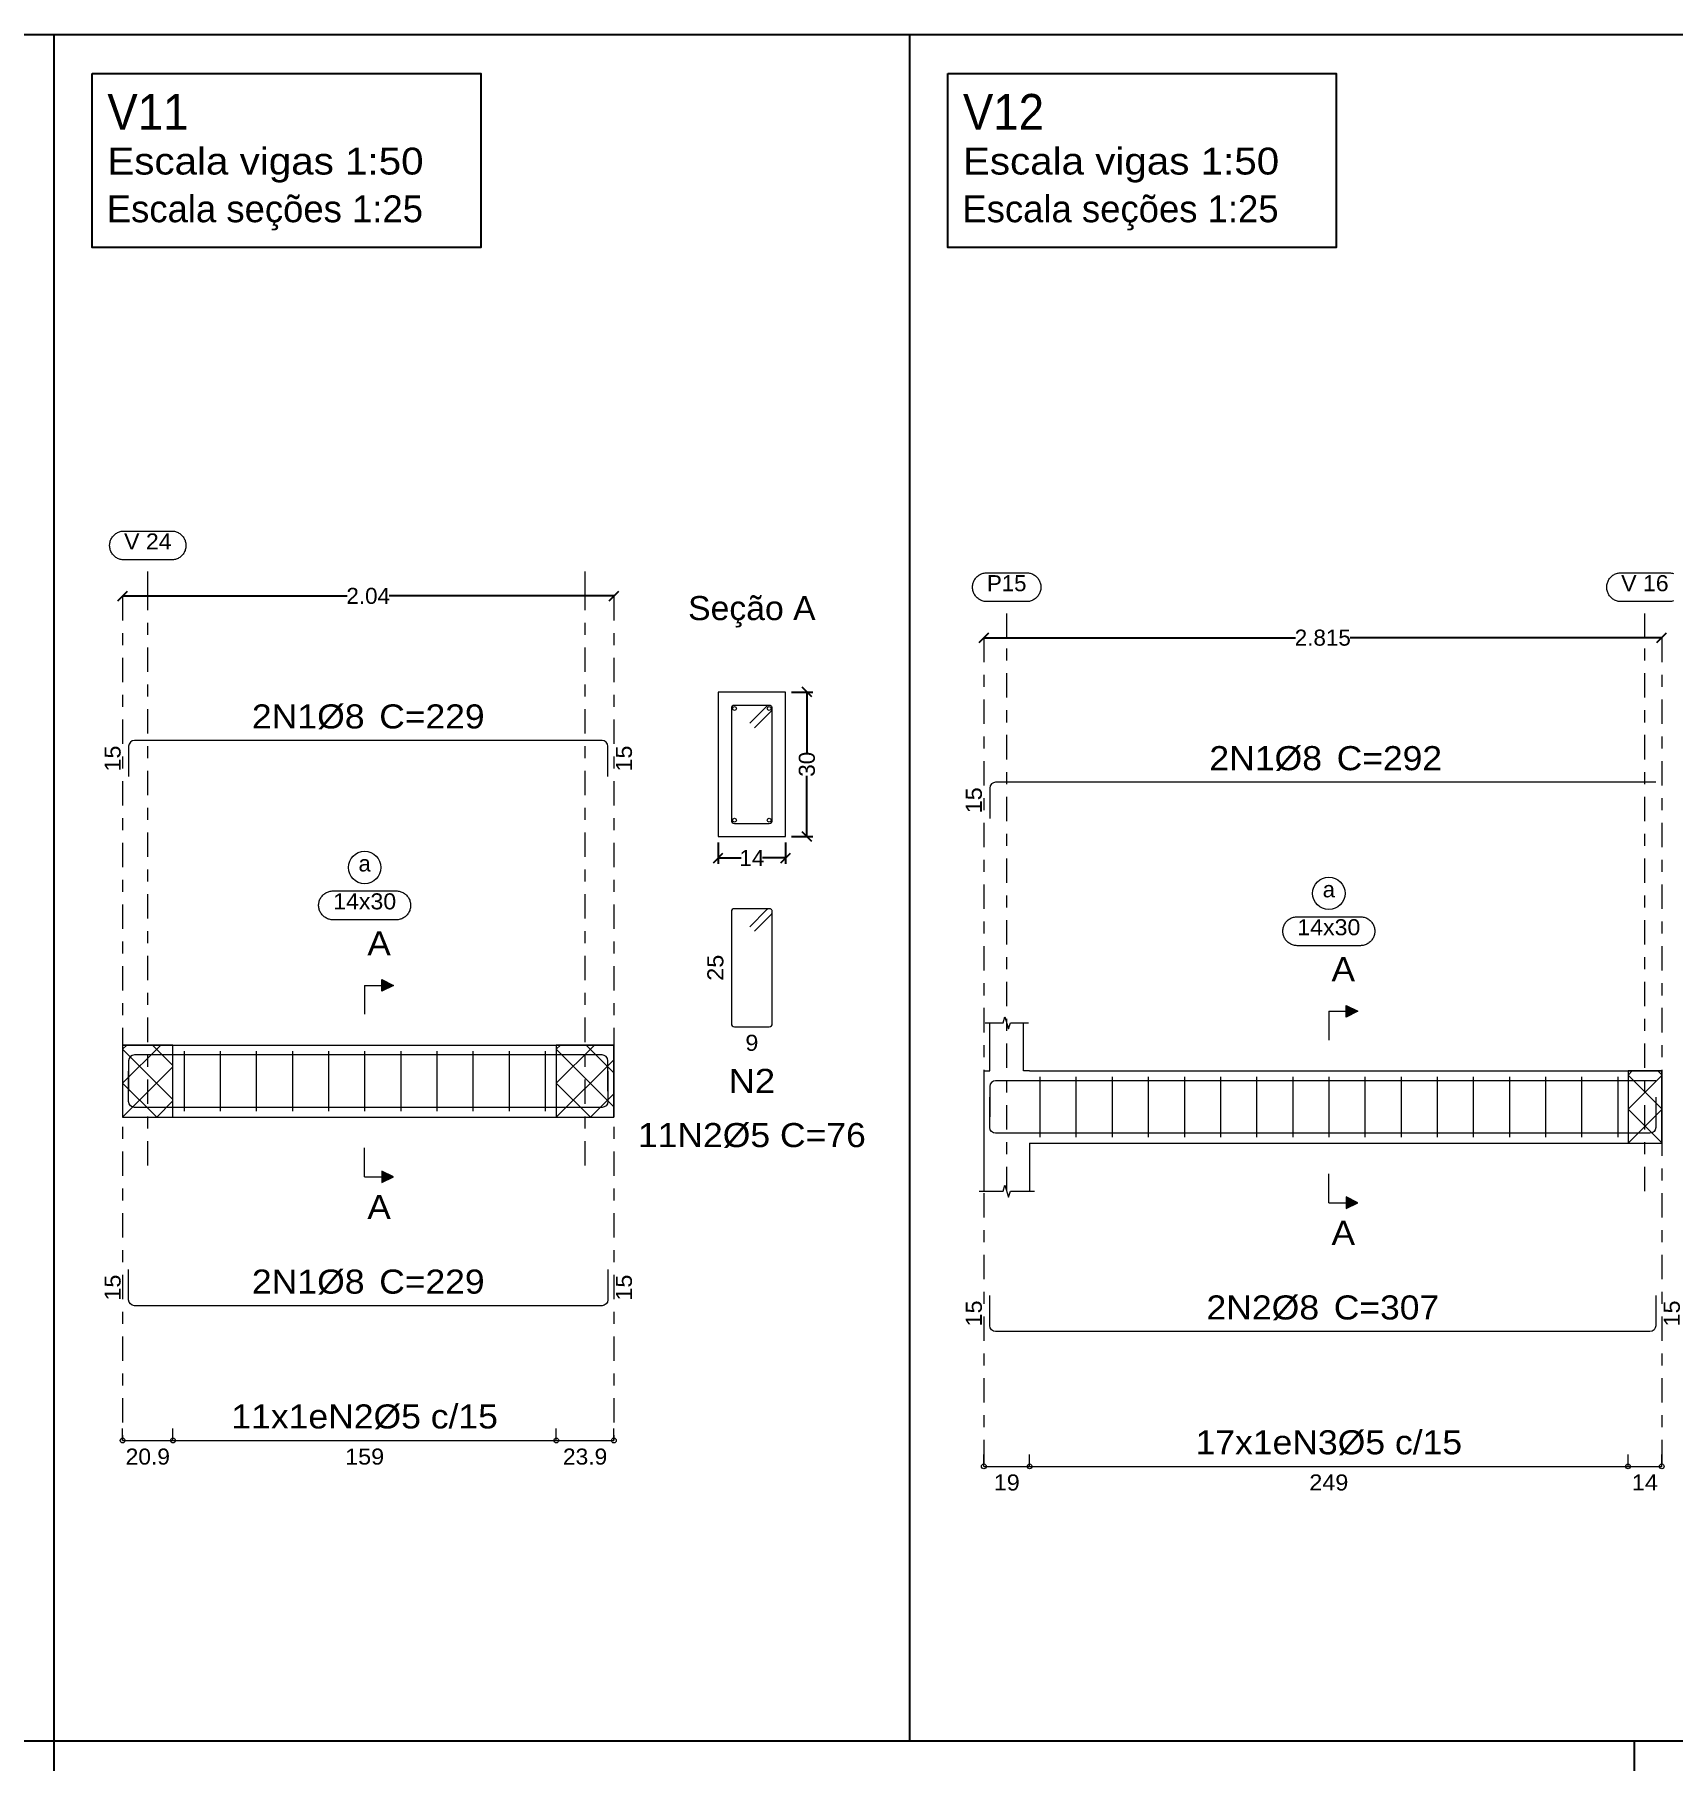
# Model space of a CAD drawing. Header units: centimetres. Extents: x 3194 to 3278, y -951 to -517.
# Drawn here: x 3212.79 to 3226.4, y -561.66 to -547.33 of the extents above; entities that cross this region are included whole.
import ezdxf
from ezdxf.enums import TextEntityAlignment as Align

# ---------------------------------------------------------------- set-up
doc = ezdxf.new("R2010")
doc.units = ezdxf.units.CM
doc.linetypes.add('CYPE_RAYAPUNTO', pattern=[0.4125, 0.2025, -0.105, 0, -0.105])
for name, color, linetype, lineweight in [('ARM_LONGITUDINAL_Ø8', 32, 'Continuous', 9), ('ARM_TRANSVERSAL_Ø5', 120, 'Continuous', 9), ('ELE_ARM_TRANS_TXT_EST', 7, 'Continuous', 9), ('ELE_CONT_NOS', 7, 'Continuous', 9), ('ELE_CONT_VIG_CONCRETO', 7, 'Continuous', 9), ('ELE_COT_COMPRIMENTO_PROJETADO', 8, 'Continuous', 0), ('ELE_COT_COT_ANCORAGENS', 8, 'Continuous', 0), ('ELE_COT_COT_EST', 8, 'Continuous', 0), ('ELE_COT_COT_LIN_APOIOS', 8, 'CYPE_RAYAPUNTO', 0), ('ELE_COT_TEXTOS_ESTRIBOS', 8, 'Continuous', 0), ('ELE_REF_COT_LIN_AUX_COTA', 8, 'CYPE_RAYAPUNTO', 9), ('ELE_REF_LINHAS_MARCAS_PLANTA', 8, 'Continuous', 9), ('ELE_REF_MARCAS_PLANTA', 8, 'Continuous', 9), ('ELE_REF_REF_ESCALA', 3, 'Continuous', 9), ('ELE_REF_REF_NOME', 8, 'Continuous', 9), ('ELE_REF_REF_REFERENCIA', 8, 'Continuous', 9), ('ELE_REF_TEXTO_REF_NOME', 8, 'Continuous', 9), ('ELE_REF_TEXTO_REF_REFERENCIA', 8, 'Continuous', 9), ('POR_ARM_LONG_ARM_TEXTOS', 7, 'Continuous', 9), ('POR_ARM_LONG_TXT_COMP', 7, 'Continuous', 9), ('SEC_CONT_VIG_CONCRETO_CORTE', 7, 'Continuous', 9), ('SEC_COTAS_SEC_DIM_VIGA', 8, 'Continuous', 0), ('SEC_COTAS_TEXTOS_DETALHE_ESTRIBOS', 8, 'Continuous', 0), ('SEC_REF_TXT_NOMES', 2, 'Continuous', 9), ('SEC_REF_TXT_POSICOES_ARM_ESTRIBOS', 7, 'Continuous', 9)]:
    doc.layers.add(name, color=color, linetype=linetype, lineweight=lineweight)
doc.layers.add('COTA CYPE', color=31, linetype='Continuous')
doc.styles.add('CYPETXT', font='arial.ttf', dxfattribs={"height": 0.2})
doc.styles.add('CYPETXT_0.2', font='arial.ttf', dxfattribs={"height": 0.133333})
doc.dimstyles.new('cype_oblique', dxfattribs={"dimtxt": 0.18, "dimasz": 0.18, "dimexe": 0.05, "dimexo": 0.05, "dimgap": 0, "dimtad": 0, "dimdec": 4, "dimzin": 0, "dimdsep": 46, "dimtxsty": 'CYPETXT_0.2', "dimblk": 'OBLIQUE', "dimtsz": 0.04, "dimcen": 0.09, "dimadec": 0, "dimazin": 0, "dimtfac": 1, "dimtdec": 4, "dimtofl": 0, "dimtmove": 2, "dimatfit": 3, "dimfxl": 1, "dimtolj": 1, "dimtzin": 0, "dimarcsym": 0})

# ---------------------------------------------------------------- blocks, each defined once
blk = doc.blocks.new('*D1163')
at = {"layer": 'Defpoints', "color": 0, "transparency": 16777216}
for p in [(3218.473, -553.987), (3219.033, -553.987), (3219.033, -554.165)]:
    blk.add_point(p, dxfattribs=at)
at = {"layer": 'SEC_COTAS_SEC_DIM_VIGA', "color": 0, "lineweight": -2, "transparency": 16777216}
for p, q in [((3218.473, -554.037), (3218.473, -554.215)), ((3219.033, -554.037), (3219.033, -554.215)), ((3218.433, -554.205), (3218.513, -554.125)), ((3218.473, -554.165), (3218.664, -554.165)), ((3219.033, -554.165), (3218.842, -554.165)), ((3218.993, -554.205), (3219.073, -554.125))]:
    blk.add_line(p, q, dxfattribs=at)
at = {"layer": 'SEC_COTAS_SEC_DIM_VIGA', "color": 0, "transparency": 16777216, "insert": (3218.753, -554.165), "char_height": 0.1333, "attachment_point": 5, "style": 'CYPETXT_0.2'}
blk.add_mtext('\\A1;14', dxfattribs=at)
blk = doc.blocks.new('_OBLIQUE')
at = {"color": 0, "linetype": 'ByBlock'}
blk.add_line((-0.5, -0.5), (0.5, 0.5), dxfattribs=at)
blk = doc.blocks.new('*D1164')
at = {"layer": 'Defpoints', "color": 0, "transparency": 16777216}
for p in [(3219.033, -552.787), (3219.21, -552.787), (3219.033, -553.987)]:
    blk.add_point(p, dxfattribs=at)
at = {"layer": 'SEC_COTAS_SEC_DIM_VIGA', "color": 0, "lineweight": -2, "transparency": 16777216}
for p, q in [((3219.083, -552.787), (3219.26, -552.787)), ((3219.25, -552.827), (3219.17, -552.747)), ((3219.21, -552.787), (3219.21, -553.292)), ((3219.21, -553.987), (3219.21, -553.483)), ((3219.083, -553.987), (3219.26, -553.987)), ((3219.25, -554.027), (3219.17, -553.947))]:
    blk.add_line(p, q, dxfattribs=at)
at = {"layer": 'SEC_COTAS_SEC_DIM_VIGA', "color": 0, "transparency": 16777216, "insert": (3219.21, -553.387), "char_height": 0.1333, "attachment_point": 5, "rotation": 90, "style": 'CYPETXT_0.2'}
blk.add_mtext('\\A1;30', dxfattribs=at)
blk = doc.blocks.new('*D1162')
at = {"layer": 'Defpoints', "color": 0, "transparency": 16777216}
for p in [(3213.526, -551.989), (3213.526, -551.989), (3217.607, -551.989)]:
    blk.add_point(p, dxfattribs=at)
at = {"layer": 'ELE_COT_COMPRIMENTO_PROJETADO', "color": 0, "lineweight": -2, "transparency": 16777216}
for p, q in [((3213.486, -552.029), (3213.566, -551.949)), ((3213.526, -551.989), (3215.392, -551.989)), ((3217.607, -551.989), (3215.741, -551.989)), ((3217.567, -552.029), (3217.647, -551.949))]:
    blk.add_line(p, q, dxfattribs=at)
at = {"layer": 'ELE_COT_COMPRIMENTO_PROJETADO', "color": 0, "transparency": 16777216, "insert": (3215.566, -551.989), "char_height": 0.1333, "attachment_point": 5, "style": 'CYPETXT_0.2'}
blk.add_mtext('\\A1;2.04', dxfattribs=at)
blk = doc.blocks.new('*D1167')
at = {"layer": 'Defpoints', "color": 0, "transparency": 16777216}
for p in [(3220.68, -552.336), (3220.68, -552.336), (3226.31, -552.336)]:
    blk.add_point(p, dxfattribs=at)
at = {"layer": 'ELE_COT_COMPRIMENTO_PROJETADO', "color": 0, "lineweight": -2, "transparency": 16777216}
for p, q in [((3220.64, -552.376), (3220.72, -552.296)), ((3220.68, -552.336), (3223.268, -552.336)), ((3226.31, -552.336), (3223.722, -552.336)), ((3226.27, -552.376), (3226.35, -552.296))]:
    blk.add_line(p, q, dxfattribs=at)
at = {"layer": 'ELE_COT_COMPRIMENTO_PROJETADO', "color": 0, "transparency": 16777216, "insert": (3223.495, -552.336), "char_height": 0.1333, "attachment_point": 5, "style": 'CYPETXT_0.2'}
blk.add_mtext('\\A1;2.815', dxfattribs=at)

msp = doc.modelspace()

# ---------------------------------------------------------------- hatches: boundary and pattern name
at = {"layer": 'ELE_REF_LINHAS_MARCAS_PLANTA'}
for points in [[(3215.68047, -555.27186), (3215.68047, -555.17586), (3215.77647, -555.22386)], [(3223.68906, -555.48659), (3223.68906, -555.39059), (3223.78506, -555.43859)], [(3215.68047, -556.76586), (3215.68047, -556.86186), (3215.77647, -556.81386)], [(3223.68906, -556.98059), (3223.68906, -557.07659), (3223.78506, -557.02859)]]:
    msp.add_hatch(color=256, dxfattribs=at).paths.add_polyline_path(points)

# ---------------------------------------------------------------- linework, layer by layer
for p, q in [((3196.8194, -547.32557), (3259.9194, -547.32557)), ((3212.95562, -547.32557), (3212.95562, -561.49914)), ((3220.06234, -547.32557), (3220.06234, -561.49914)), ((3196.8194, -561.49914), (3259.9194, -561.49914)), ((3212.95562, -561.49914), (3212.95562, -575.213)), ((3226.08248, -561.49914), (3226.08248, -575.213))]:
    msp.add_line(p, q)
at = {"layer": 'ARM_LONGITUDINAL_Ø8'}
for points in [[(3217.55674, -553.48945), (3217.55674, -553.23745), (3217.55308, -553.21908), (3217.54268, -553.2035), (3217.52711, -553.1931), (3217.50874, -553.18945), (3213.62425, -553.18945), (3213.60588, -553.1931), (3213.59031, -553.2035), (3213.57991, -553.21908), (3213.57625, -553.23745), (3213.57625, -553.48945)], [(3226.26037, -553.53617), (3220.77774, -553.53617), (3220.75937, -553.53983), (3220.7438, -553.55023), (3220.7334, -553.56581), (3220.72974, -553.58417), (3220.72974, -553.83617)], [(3217.55674, -556.10086), (3217.55674, -555.84886), (3217.55308, -555.83049), (3217.54268, -555.81491), (3217.52711, -555.80451), (3217.50874, -555.80086), (3213.62425, -555.80086), (3213.60588, -555.80451), (3213.59031, -555.81491), (3213.57991, -555.83049), (3213.57625, -555.84886), (3213.57625, -556.10086)], [(3217.55674, -555.93686), (3217.55674, -556.18886), (3217.55308, -556.20722), (3217.54268, -556.2228), (3217.52711, -556.2332), (3217.50874, -556.23686), (3213.62425, -556.23686), (3213.60588, -556.2332), (3213.59031, -556.2228), (3213.57991, -556.20722), (3213.57625, -556.18886), (3213.57625, -555.93686)], [(3226.26037, -556.01559), (3220.77774, -556.01559), (3220.75937, -556.01925), (3220.7438, -556.02965), (3220.7334, -556.04522), (3220.72974, -556.06359), (3220.72974, -556.31559)], [(3226.26037, -556.15159), (3226.26037, -556.40359), (3226.25672, -556.42196), (3226.24632, -556.43753), (3226.23074, -556.44794), (3226.21237, -556.45159), (3220.77774, -556.45159), (3220.75937, -556.44794), (3220.7438, -556.43753), (3220.7334, -556.42196), (3220.72974, -556.40359), (3220.72974, -556.15159)], [(3217.55674, -557.58386), (3217.55674, -557.83586), (3217.55308, -557.85422), (3217.54268, -557.8698), (3217.52711, -557.8802), (3217.50874, -557.88386), (3213.62425, -557.88386), (3213.60588, -557.8802), (3213.59031, -557.8698), (3213.57991, -557.85422), (3213.57625, -557.83586), (3213.57625, -557.58386)], [(3226.26037, -557.79859), (3226.26037, -558.05059), (3226.25672, -558.06896), (3226.24632, -558.08453), (3226.23074, -558.09494), (3226.21237, -558.09859), (3220.77774, -558.09859), (3220.75937, -558.09494), (3220.7438, -558.08453), (3220.7334, -558.06896), (3220.72974, -558.05059), (3220.72974, -557.79859)]]:
    msp.add_lwpolyline(points, dxfattribs=at)
for centre in [(3218.6087, -552.92345), (3218.8967, -552.92345), (3218.6087, -553.85145), (3218.8967, -553.85145)]:
    msp.add_circle(centre, 0.016, dxfattribs=at)
at = {"layer": 'ARM_TRANSVERSAL_Ø5'}
for p, q in [((3214.03647, -555.76886), (3214.03647, -556.26886)), ((3214.33647, -555.76886), (3214.33647, -556.26886)), ((3214.63647, -555.76886), (3214.63647, -556.26886)), ((3214.93647, -555.76886), (3214.93647, -556.26886)), ((3215.23647, -555.76886), (3215.23647, -556.26886)), ((3215.53647, -555.76886), (3215.53647, -556.26886)), ((3215.83647, -555.76886), (3215.83647, -556.26886)), ((3216.13647, -555.76886), (3216.13647, -556.26886)), ((3216.43647, -555.76886), (3216.43647, -556.26886)), ((3216.73647, -555.76886), (3216.73647, -556.26886)), ((3217.03647, -555.76886), (3217.03647, -556.26886)), ((3221.14506, -555.98359), (3221.14506, -556.48359)), ((3221.44506, -555.98359), (3221.44506, -556.48359)), ((3221.74506, -555.98359), (3221.74506, -556.48359)), ((3222.04506, -555.98359), (3222.04506, -556.48359)), ((3222.34506, -555.98359), (3222.34506, -556.48359)), ((3222.64506, -555.98359), (3222.64506, -556.48359)), ((3222.94506, -555.98359), (3222.94506, -556.48359)), ((3223.24506, -555.98359), (3223.24506, -556.48359)), ((3223.54506, -555.98359), (3223.54506, -556.48359)), ((3223.84506, -555.98359), (3223.84506, -556.48359)), ((3224.14506, -555.98359), (3224.14506, -556.48359)), ((3224.44506, -555.98359), (3224.44506, -556.48359)), ((3224.74506, -555.98359), (3224.74506, -556.48359)), ((3225.04506, -555.98359), (3225.04506, -556.48359)), ((3225.34506, -555.98359), (3225.34506, -556.48359)), ((3225.64506, -555.98359), (3225.64506, -556.48359)), ((3225.94506, -555.98359), (3225.94506, -556.48359))]:
    msp.add_line(p, q, dxfattribs=at)
for points in [[(3218.77367, -553.08325), (3218.91509, -552.94183), (3218.91832, -552.93789), (3218.92072, -552.9334), (3218.9222, -552.92852), (3218.9227, -552.92345), (3218.9222, -552.91837), (3218.92072, -552.9135), (3218.91832, -552.909), (3218.91509, -552.90506), (3218.91115, -552.90183), (3218.90665, -552.89942), (3218.90178, -552.89794), (3218.8967, -552.89745), (3218.6087, -552.89745), (3218.59875, -552.89942), (3218.59032, -552.90506), (3218.58468, -552.9135), (3218.5827, -552.92345), (3218.5827, -553.85145), (3218.58468, -553.8614), (3218.59032, -553.86983), (3218.59875, -553.87547), (3218.6087, -553.87745), (3218.8967, -553.87745), (3218.90665, -553.87547), (3218.91509, -553.86983), (3218.92072, -553.8614), (3218.9227, -553.85145), (3218.9227, -552.92345), (3218.9222, -552.91837), (3218.92072, -552.9135), (3218.91832, -552.909), (3218.91509, -552.90506), (3218.91115, -552.90183), (3218.90665, -552.89942), (3218.90178, -552.89794), (3218.8967, -552.89745), (3218.89163, -552.89794), (3218.88675, -552.89942), (3218.88226, -552.90183), (3218.87832, -552.90506), (3218.7369, -553.04648)], [(3218.77367, -554.77258), (3218.91509, -554.63116), (3218.91832, -554.62722), (3218.92072, -554.62273), (3218.9222, -554.61785), (3218.9227, -554.61278), (3218.9222, -554.60771), (3218.92072, -554.60283), (3218.91832, -554.59833), (3218.91509, -554.59439), (3218.91115, -554.59116), (3218.90665, -554.58876), (3218.90178, -554.58728), (3218.8967, -554.58678), (3218.6087, -554.58678), (3218.59875, -554.58876), (3218.59032, -554.59439), (3218.58468, -554.60283), (3218.5827, -554.61278), (3218.5827, -555.54078), (3218.58468, -555.55073), (3218.59032, -555.55916), (3218.59875, -555.5648), (3218.6087, -555.56678), (3218.8967, -555.56678), (3218.90665, -555.5648), (3218.91509, -555.55916), (3218.92072, -555.55073), (3218.9227, -555.54078), (3218.9227, -554.61278), (3218.9222, -554.60771), (3218.92072, -554.60283), (3218.91832, -554.59833), (3218.91509, -554.59439), (3218.91115, -554.59116), (3218.90665, -554.58876), (3218.90178, -554.58728), (3218.8967, -554.58678), (3218.89163, -554.58728), (3218.88675, -554.58876), (3218.88226, -554.59116), (3218.87832, -554.59439), (3218.7369, -554.73582)]]:
    msp.add_lwpolyline(points, dxfattribs=at)
at = {"layer": 'COTA CYPE'}
for points in [[(3213.27405, -547.65002), (3216.50045, -547.65002), (3216.50045, -549.0935), (3213.27405, -549.0935)], [(3220.38077, -547.65002), (3223.60717, -547.65002), (3223.60717, -549.0935), (3220.38077, -549.0935)]]:
    msp.add_lwpolyline(points, close=True, dxfattribs=at)
at = {"layer": 'ELE_CONT_NOS'}
for p, q in [((3220.72974, -555.93359), (3220.72974, -555.53359)), ((3221.00974, -555.93359), (3221.00974, -555.53359)), ((3213.52625, -555.71886), (3213.52625, -556.31886)), ((3217.60674, -555.71886), (3217.60674, -556.31886)), ((3220.67974, -555.93359), (3220.72974, -555.93359)), ((3221.05974, -555.93359), (3221.00974, -555.93359)), ((3226.31037, -555.93359), (3226.31037, -556.53359)), ((3220.67974, -556.53359), (3220.67974, -556.93359)), ((3221.05974, -556.53359), (3221.05974, -556.93359))]:
    msp.add_line(p, q, dxfattribs=at)
at = {"layer": 'ELE_CONT_NOS', "lineweight": 0}
for p, q in [((3213.52625, -556.03601), (3213.84341, -555.71886)), ((3213.52625, -555.75317), (3213.56057, -555.71886)), ((3213.94457, -556.17149), (3213.52625, -555.75317)), ((3213.94457, -555.88864), (3213.77478, -555.71886)), ((3217.12837, -556.03601), (3217.44552, -555.71886)), ((3217.12837, -555.75317), (3217.16268, -555.71886)), ((3217.60674, -556.23154), (3217.12837, -555.75317)), ((3217.60674, -555.9487), (3217.37689, -555.71886)), ((3213.52625, -556.31886), (3213.94457, -555.90054)), ((3217.12837, -556.31886), (3217.60674, -555.84049)), ((3226.03037, -555.96791), (3226.06469, -555.93359)), ((3226.31037, -555.96507), (3226.2789, -555.93359)), ((3213.80909, -556.31886), (3213.52625, -556.03601)), ((3217.41121, -556.31886), (3217.12837, -556.03601)), ((3226.31037, -556.24791), (3226.03037, -555.96791)), ((3226.03037, -556.25075), (3226.31037, -555.97075)), ((3213.80909, -556.31886), (3213.94457, -556.18338)), ((3217.41121, -556.31886), (3217.60674, -556.12333)), ((3226.31037, -556.53075), (3226.03037, -556.25075)), ((3226.03037, -556.53359), (3226.31037, -556.25359))]:
    msp.add_line(p, q, dxfattribs=at)
at = {"layer": 'ELE_CONT_NOS'}
for points in [[(3220.68974, -555.53359), (3220.83974, -555.53359), (3220.85474, -555.48359), (3220.88474, -555.58359), (3220.89974, -555.53359), (3221.04974, -555.53359)], [(3213.52625, -555.71886), (3213.94457, -555.71886)], [(3217.12837, -555.71886), (3217.60674, -555.71886)], [(3220.67974, -555.93359), (3220.67974, -556.53359)], [(3226.03037, -555.93359), (3226.31037, -555.93359)], [(3213.52625, -556.31886), (3213.94457, -556.31886)], [(3217.12837, -556.31886), (3217.60674, -556.31886)], [(3226.03037, -556.53359), (3226.31037, -556.53359)], [(3220.63974, -556.93359), (3220.83974, -556.93359), (3220.85474, -556.88359), (3220.88474, -556.98359), (3220.89974, -556.93359), (3221.09974, -556.93359)]]:
    msp.add_lwpolyline(points, dxfattribs=at)
at = {"layer": 'ELE_CONT_NOS', "lineweight": 0}
for points in [[(3213.52625, -555.71886), (3213.52625, -556.31886), (3213.94457, -556.31886), (3213.94457, -555.71886), (3213.52625, -555.71886)], [(3217.12837, -556.31886), (3217.60674, -556.31886), (3217.60674, -555.71886), (3217.12837, -555.71886), (3217.12837, -556.31886)], [(3226.03037, -555.93359), (3226.03037, -556.53359), (3226.31037, -556.53359), (3226.31037, -555.93359), (3226.03037, -555.93359)]]:
    msp.add_lwpolyline(points, close=True, dxfattribs=at)
at = {"layer": 'ELE_CONT_VIG_CONCRETO'}
for p, q in [((3213.94457, -555.71886), (3217.12837, -555.71886)), ((3221.05974, -555.93359), (3226.03037, -555.93359)), ((3213.94457, -556.31886), (3217.12837, -556.31886)), ((3221.05974, -556.53359), (3226.03037, -556.53359))]:
    msp.add_line(p, q, dxfattribs=at)
at = {"layer": 'ELE_COT_COT_EST'}
for p, q in [((3213.52625, -559.00386), (3213.52625, -558.90386)), ((3213.94457, -559.00386), (3213.94457, -558.90386)), ((3217.12837, -559.00386), (3217.12837, -558.90386)), ((3220.67974, -559.21859), (3220.67974, -559.11859)), ((3221.05974, -559.21859), (3221.05974, -559.11859)), ((3226.03037, -559.21859), (3226.03037, -559.11859))]:
    msp.add_line(p, q, dxfattribs=at)
for points in [[(3213.52625, -559.00386), (3213.94457, -559.00386), (3213.94457, -558.90386)], [(3213.94457, -559.00386), (3217.12837, -559.00386), (3217.12837, -558.90386)], [(3217.12837, -559.00386), (3217.60674, -559.00386), (3217.60674, -558.90386)], [(3220.67974, -559.21859), (3221.05974, -559.21859), (3221.05974, -559.11859)], [(3221.05974, -559.21859), (3226.03037, -559.21859), (3226.03037, -559.11859)], [(3226.03037, -559.21859), (3226.31037, -559.21859), (3226.31037, -559.11859)]]:
    msp.add_lwpolyline(points, dxfattribs=at)
for centre in [(3213.52625, -559.00386), (3213.94457, -559.00386), (3213.94457, -559.00386), (3217.12837, -559.00386), (3217.12837, -559.00386), (3217.60674, -559.00386), (3220.67974, -559.21859), (3221.05974, -559.21859), (3221.05974, -559.21859), (3226.03037, -559.21859), (3226.03037, -559.21859), (3226.31037, -559.21859)]:
    msp.add_circle(centre, 0.02, dxfattribs=at)
at = {"layer": 'ELE_COT_COT_LIN_APOIOS'}
for p, q in [((3213.52625, -551.98945), (3213.52625, -559.00386)), ((3217.60674, -551.98945), (3217.60674, -559.00386)), ((3220.67974, -552.33617), (3220.67974, -559.21859)), ((3226.31037, -552.33617), (3226.31037, -559.21859))]:
    msp.add_line(p, q, dxfattribs=at)
at = {"layer": 'ELE_REF_COT_LIN_AUX_COTA'}
for p, q in [((3213.73541, -551.98945), (3213.73541, -551.68945)), ((3217.36755, -551.98945), (3217.36755, -551.68945)), ((3213.73541, -556.71886), (3213.73541, -551.98945)), ((3217.36755, -556.71886), (3217.36755, -551.98945)), ((3220.86974, -552.33617), (3220.86974, -552.03617)), ((3226.17037, -552.33617), (3226.17037, -552.03617)), ((3220.86974, -556.93359), (3220.86974, -552.33617)), ((3226.17037, -556.93359), (3226.17037, -552.33617))]:
    msp.add_line(p, q, dxfattribs=at)
at = {"layer": 'ELE_REF_LINHAS_MARCAS_PLANTA'}
for p, q in [((3215.53647, -555.22386), (3215.53647, -555.46386)), ((3215.53647, -555.22386), (3215.68047, -555.22386)), ((3223.54506, -555.43859), (3223.54506, -555.67859)), ((3223.54506, -555.43859), (3223.68906, -555.43859)), ((3215.53647, -556.81386), (3215.53647, -556.57386)), ((3223.54506, -557.02859), (3223.54506, -556.78859)), ((3215.53647, -556.81386), (3215.68047, -556.81386)), ((3223.54506, -557.02859), (3223.68906, -557.02859))]:
    msp.add_line(p, q, dxfattribs=at)
for points in [[(3215.68047, -555.27186), (3215.68047, -555.17586), (3215.77647, -555.22386)], [(3223.68906, -555.48659), (3223.68906, -555.39059), (3223.78506, -555.43859)], [(3215.68047, -556.76586), (3215.68047, -556.86186), (3215.77647, -556.81386)], [(3223.68906, -556.98059), (3223.68906, -557.07659), (3223.78506, -557.02859)]]:
    msp.add_lwpolyline(points, close=True, dxfattribs=at)
at = {"layer": 'ELE_REF_REF_NOME'}
for points in [[(3215.79847, -554.43886), (3215.80648, -554.43912), (3215.81446, -554.43993), (3215.82237, -554.44126), (3215.83017, -554.44312), (3215.83783, -554.4455), (3215.84531, -554.44838), (3215.85259, -554.45175), (3215.85962, -554.45561), (3215.86638, -554.45992), (3215.87284, -554.46468), (3215.87896, -554.46986), (3215.88473, -554.47543), (3215.89011, -554.48138), (3215.89508, -554.48767), (3215.89961, -554.49429), (3215.9037, -554.50119), (3215.90732, -554.50834), (3215.91045, -554.51573), (3215.91308, -554.5233), (3215.9152, -554.53104), (3215.9168, -554.5389), (3215.91786, -554.54684), (3215.9184, -554.55485), (3215.9184, -554.56287), (3215.91786, -554.57087), (3215.9168, -554.57881), (3215.9152, -554.58667), (3215.91308, -554.59441), (3215.91045, -554.60198), (3215.90732, -554.60937), (3215.9037, -554.61653), (3215.89961, -554.62343), (3215.89508, -554.63004), (3215.89011, -554.63633), (3215.88473, -554.64228), (3215.87896, -554.64785), (3215.87284, -554.65303), (3215.86638, -554.65779), (3215.85962, -554.6621), (3215.85259, -554.66596), (3215.84531, -554.66933), (3215.83783, -554.67222), (3215.83017, -554.67459), (3215.82237, -554.67645), (3215.81446, -554.67778), (3215.80648, -554.67859), (3215.79847, -554.67886), (3215.27447, -554.67886), (3215.26645, -554.67859), (3215.25847, -554.67778), (3215.25056, -554.67645), (3215.24276, -554.67459), (3215.2351, -554.67222), (3215.22762, -554.66933), (3215.22035, -554.66596), (3215.21331, -554.6621), (3215.20655, -554.65779), (3215.2001, -554.65303), (3215.19397, -554.64785), (3215.18821, -554.64228), (3215.18283, -554.63633), (3215.17786, -554.63004), (3215.17332, -554.62343), (3215.16923, -554.61653), (3215.16562, -554.60937), (3215.16249, -554.60198), (3215.15985, -554.59441), (3215.15774, -554.58667), (3215.15614, -554.57881), (3215.15507, -554.57087), (3215.15453, -554.56287), (3215.15453, -554.55485), (3215.15507, -554.54684), (3215.15614, -554.5389), (3215.15774, -554.53104), (3215.15985, -554.5233), (3215.16249, -554.51573), (3215.16562, -554.50834), (3215.16923, -554.50119), (3215.17332, -554.49429), (3215.17786, -554.48767), (3215.18283, -554.48138), (3215.18821, -554.47543), (3215.19397, -554.46986), (3215.2001, -554.46468), (3215.20655, -554.45992), (3215.21331, -554.45561), (3215.22035, -554.45175), (3215.22762, -554.44838), (3215.2351, -554.4455), (3215.24276, -554.44312), (3215.25056, -554.44126), (3215.25847, -554.43993), (3215.26645, -554.43912), (3215.27447, -554.43886), (3215.79847, -554.43886)], [(3223.80706, -554.65359), (3223.81507, -554.65386), (3223.82305, -554.65466), (3223.83096, -554.656), (3223.83876, -554.65786), (3223.84642, -554.66023), (3223.8539, -554.66312), (3223.86118, -554.66649), (3223.86821, -554.67035), (3223.87497, -554.67466), (3223.88143, -554.67942), (3223.88755, -554.6846), (3223.89332, -554.69017), (3223.8987, -554.69612), (3223.90367, -554.70241), (3223.90821, -554.70902), (3223.91229, -554.71592), (3223.91591, -554.72308), (3223.91904, -554.73046), (3223.92167, -554.73804), (3223.92379, -554.74578), (3223.92539, -554.75363), (3223.92646, -554.76158), (3223.92699, -554.76958), (3223.92699, -554.7776), (3223.92646, -554.7856), (3223.92539, -554.79355), (3223.92379, -554.80141), (3223.92167, -554.80915), (3223.91904, -554.81672), (3223.91591, -554.82411), (3223.91229, -554.83126), (3223.90821, -554.83816), (3223.90367, -554.84478), (3223.8987, -554.85107), (3223.89332, -554.85702), (3223.88755, -554.86259), (3223.88143, -554.86777), (3223.87497, -554.87253), (3223.86821, -554.87684), (3223.86118, -554.8807), (3223.8539, -554.88407), (3223.84642, -554.88695), (3223.83876, -554.88933), (3223.83096, -554.89119), (3223.82305, -554.89252), (3223.81507, -554.89333), (3223.80706, -554.89359), (3223.28306, -554.89359), (3223.27504, -554.89333), (3223.26706, -554.89252), (3223.25916, -554.89119), (3223.25135, -554.88933), (3223.2437, -554.88695), (3223.23621, -554.88407), (3223.22894, -554.8807), (3223.2219, -554.87684), (3223.21514, -554.87253), (3223.20869, -554.86777), (3223.20256, -554.86259), (3223.1968, -554.85702), (3223.19142, -554.85107), (3223.18645, -554.84478), (3223.18191, -554.83816), (3223.17782, -554.83126), (3223.17421, -554.82411), (3223.17108, -554.81672), (3223.16845, -554.80915), (3223.16633, -554.80141), (3223.16473, -554.79355), (3223.16366, -554.7856), (3223.16313, -554.7776), (3223.16313, -554.76958), (3223.16366, -554.76158), (3223.16473, -554.75363), (3223.16633, -554.74578), (3223.16845, -554.73804), (3223.17108, -554.73046), (3223.17421, -554.72308), (3223.17782, -554.71592), (3223.18191, -554.70902), (3223.18645, -554.70241), (3223.19142, -554.69612), (3223.1968, -554.69017), (3223.20256, -554.6846), (3223.20869, -554.67942), (3223.21514, -554.67466), (3223.2219, -554.67035), (3223.22894, -554.66649), (3223.23621, -554.66312), (3223.2437, -554.66023), (3223.25135, -554.65786), (3223.25916, -554.656), (3223.26706, -554.65466), (3223.27504, -554.65386), (3223.28306, -554.65359), (3223.80706, -554.65359)]]:
    msp.add_lwpolyline(points, close=True, dxfattribs=at)
for centre in [(3215.53647, -554.24415), (3223.54506, -554.45889)]:
    msp.add_circle(centre, 0.13471, dxfattribs=at)
at = {"layer": 'ELE_REF_REF_REFERENCIA'}
for points in [[(3213.93241, -551.44945), (3213.94042, -551.44971), (3213.9484, -551.45052), (3213.95631, -551.45185), (3213.96411, -551.45371), (3213.97177, -551.45609), (3213.97926, -551.45897), (3213.98653, -551.46234), (3213.99356, -551.4662), (3214.00032, -551.47051), (3214.00678, -551.47527), (3214.0129, -551.48045), (3214.01867, -551.48602), (3214.02405, -551.49197), (3214.02902, -551.49826), (3214.03356, -551.50488), (3214.03764, -551.51178), (3214.04126, -551.51893), (3214.04439, -551.52632), (3214.04702, -551.53389), (3214.04914, -551.54163), (3214.05074, -551.54949), (3214.05181, -551.55743), (3214.05234, -551.56544), (3214.05234, -551.57346), (3214.05181, -551.58146), (3214.05074, -551.5894), (3214.04914, -551.59726), (3214.04702, -551.605), (3214.04439, -551.61257), (3214.04126, -551.61996), (3214.03764, -551.62712), (3214.03356, -551.63402), (3214.02902, -551.64063), (3214.02405, -551.64692), (3214.01867, -551.65287), (3214.0129, -551.65844), (3214.00678, -551.66362), (3214.00032, -551.66838), (3213.99356, -551.67269), (3213.98653, -551.67655), (3213.97926, -551.67992), (3213.97177, -551.68281), (3213.96411, -551.68518), (3213.95631, -551.68704), (3213.9484, -551.68837), (3213.94042, -551.68918), (3213.93241, -551.68945), (3213.53841, -551.68945), (3213.53039, -551.68918), (3213.52242, -551.68837), (3213.51451, -551.68704), (3213.50671, -551.68518), (3213.49905, -551.68281), (3213.49156, -551.67992), (3213.48429, -551.67655), (3213.47726, -551.67269), (3213.4705, -551.66838), (3213.46404, -551.66362), (3213.45792, -551.65844), (3213.45215, -551.65287), (3213.44677, -551.64692), (3213.4418, -551.64063), (3213.43726, -551.63402), (3213.43318, -551.62712), (3213.42956, -551.61996), (3213.42643, -551.61257), (3213.4238, -551.605), (3213.42168, -551.59726), (3213.42008, -551.5894), (3213.41901, -551.58146), (3213.41848, -551.57346), (3213.41848, -551.56544), (3213.41901, -551.55743), (3213.42008, -551.54949), (3213.42168, -551.54163), (3213.4238, -551.53389), (3213.42643, -551.52632), (3213.42956, -551.51893), (3213.43318, -551.51178), (3213.43726, -551.50488), (3213.4418, -551.49826), (3213.44677, -551.49197), (3213.45215, -551.48602), (3213.45792, -551.48045), (3213.46404, -551.47527), (3213.4705, -551.47051), (3213.47726, -551.4662), (3213.48429, -551.46234), (3213.49156, -551.45897), (3213.49905, -551.45609), (3213.50671, -551.45371), (3213.51451, -551.45185), (3213.52242, -551.45052), (3213.53039, -551.44971), (3213.53841, -551.44945), (3213.93241, -551.44945)], [(3221.03374, -551.79617), (3221.04176, -551.79644), (3221.04974, -551.79725), (3221.05764, -551.79858), (3221.06545, -551.80044), (3221.07311, -551.80281), (3221.08059, -551.8057), (3221.08786, -551.80907), (3221.0949, -551.81293), (3221.10166, -551.81724), (3221.10811, -551.822), (3221.11424, -551.82718), (3221.12, -551.83275), (3221.12538, -551.8387), (3221.13035, -551.84499), (3221.13489, -551.8516), (3221.13898, -551.8585), (3221.14259, -551.86566), (3221.14572, -551.87305), (3221.14835, -551.88062), (3221.15047, -551.88836), (3221.15207, -551.89621), (3221.15314, -551.90416), (3221.15368, -551.91216), (3221.15368, -551.92018), (3221.15314, -551.92819), (3221.15207, -551.93613), (3221.15047, -551.94399), (3221.14835, -551.95173), (3221.14572, -551.9593), (3221.14259, -551.96669), (3221.13898, -551.97384), (3221.13489, -551.98074), (3221.13035, -551.98736), (3221.12538, -551.99365), (3221.12, -551.9996), (3221.11424, -552.00517), (3221.10811, -552.01035), (3221.10166, -552.01511), (3221.0949, -552.01942), (3221.08786, -552.02328), (3221.08059, -552.02665), (3221.07311, -552.02953), (3221.06545, -552.03191), (3221.05764, -552.03377), (3221.04974, -552.0351), (3221.04176, -552.03591), (3221.03374, -552.03617), (3220.70574, -552.03617), (3220.69773, -552.03591), (3220.68975, -552.0351), (3220.68184, -552.03377), (3220.67404, -552.03191), (3220.66638, -552.02953), (3220.6589, -552.02665), (3220.65162, -552.02328), (3220.64459, -552.01942), (3220.63783, -552.01511), (3220.63137, -552.01035), (3220.62525, -552.00517), (3220.61948, -551.9996), (3220.6141, -551.99365), (3220.60913, -551.98736), (3220.6046, -551.98074), (3220.60051, -551.97384), (3220.59689, -551.96669), (3220.59376, -551.9593), (3220.59113, -551.95173), (3220.58901, -551.94399), (3220.58741, -551.93613), (3220.58635, -551.92819), (3220.58581, -551.92018), (3220.58581, -551.91216), (3220.58635, -551.90416), (3220.58741, -551.89621), (3220.58901, -551.88836), (3220.59113, -551.88062), (3220.59376, -551.87305), (3220.59689, -551.86566), (3220.60051, -551.8585), (3220.6046, -551.8516), (3220.60913, -551.84499), (3220.6141, -551.8387), (3220.61948, -551.83275), (3220.62525, -551.82718), (3220.63137, -551.822), (3220.63783, -551.81724), (3220.64459, -551.81293), (3220.65162, -551.80907), (3220.6589, -551.8057), (3220.66638, -551.80281), (3220.67404, -551.80044), (3220.68184, -551.79858), (3220.68975, -551.79725), (3220.69773, -551.79644), (3220.70574, -551.79617), (3221.03374, -551.79617)]]:
    msp.add_lwpolyline(points, close=True, dxfattribs=at)
msp.add_lwpolyline([(3226.40674, -552.02953), (3226.39908, -552.03191), (3226.39128, -552.03377), (3226.38337, -552.0351), (3226.37539, -552.03591), (3226.36737, -552.03617), (3225.97337, -552.03617), (3225.96536, -552.03591), (3225.95738, -552.0351), (3225.94947, -552.03377), (3225.94167, -552.03191), (3225.93401, -552.02953), (3225.92653, -552.02665), (3225.91925, -552.02328), (3225.91222, -552.01942), (3225.90546, -552.01511), (3225.899, -552.01035), (3225.89288, -552.00517), (3225.88712, -551.9996), (3225.88174, -551.99365), (3225.87677, -551.98736), (3225.87223, -551.98074), (3225.86814, -551.97384), (3225.86452, -551.96669), (3225.86139, -551.9593), (3225.85876, -551.95173), (3225.85664, -551.94399), (3225.85505, -551.93613), (3225.85398, -551.92819), (3225.85344, -551.92018), (3225.85344, -551.91216), (3225.85398, -551.90416), (3225.85505, -551.89621), (3225.85664, -551.88836), (3225.85876, -551.88062), (3225.86139, -551.87305), (3225.86452, -551.86566), (3225.86814, -551.8585), (3225.87223, -551.8516), (3225.87677, -551.84499), (3225.88174, -551.8387), (3225.88712, -551.83275), (3225.89288, -551.82718), (3225.899, -551.822), (3225.90546, -551.81724), (3225.91222, -551.81293), (3225.91925, -551.80907), (3225.92653, -551.8057), (3225.93401, -551.80281), (3225.94167, -551.80044), (3225.94947, -551.79858), (3225.95738, -551.79725), (3225.96536, -551.79644), (3225.97337, -551.79617), (3226.36737, -551.79617), (3226.36737, -551.79617), (3226.37539, -551.79644), (3226.38337, -551.79725), (3226.39128, -551.79858), (3226.39908, -551.80044), (3226.40674, -551.80281)], dxfattribs=at)
at = {"layer": 'SEC_CONT_VIG_CONCRETO_CORTE'}
msp.add_lwpolyline([(3219.0327, -552.78745), (3218.4727, -552.78745), (3218.4727, -553.98745), (3219.0327, -553.98745), (3219.0327, -552.78745)], close=True, dxfattribs=at)

# ---------------------------------------------------------------- texts
at = {"layer": 'COTA CYPE', "style": 'CYPETXT', "width": 0.911221}
for s, p, p2 in [('V11', (3213.39946, -548.11679), (3214.07307, -548.11679)), ('V12', (3220.50618, -548.11679), (3221.17979, -548.11679))]:
    msp.add_text(s, height=0.297399, dxfattribs=at).set_placement(p, p2, align=Align.FIT)
at = {"layer": 'ELE_ARM_TRANS_TXT_EST', "style": 'CYPETXT', "width": 1.055863}
for s, p, p2 in [('11x1eN2%%c5 c/15', (3214.42947, -558.90386), (3216.64347, -558.90386)), ('17x1eN3%%c5 c/15', (3222.43806, -559.11859), (3224.65206, -559.11859))]:
    msp.add_text(s, height=0.2, dxfattribs=at).set_placement(p, p2, align=Align.FIT)
at = {"layer": 'ELE_COT_COT_ANCORAGENS', "style": 'CYPETXT', "width": 1.042546}
for p, p2 in [((3213.50959, -553.44745), (3213.50959, -553.23145)), ((3217.75674, -553.44745), (3217.75674, -553.23145)), ((3220.66308, -553.79417), (3220.66308, -553.57817)), ((3213.50959, -557.84186), (3213.50959, -557.62586)), ((3217.75674, -557.84186), (3217.75674, -557.62586)), ((3220.66308, -558.05659), (3220.66308, -557.84059)), ((3226.46037, -558.05659), (3226.46037, -557.84059))]:
    msp.add_text('15', height=0.133333, rotation=90, dxfattribs=at).set_placement(p, p2, align=Align.FIT)
at = {"layer": 'ELE_COT_TEXTOS_ESTRIBOS', "style": 'CYPETXT'}
for s, width, p, p2 in [('20.9', 1.015093, (3213.55141, -559.20386), (3213.91941, -559.20386)), ('159', 1.042546, (3215.37447, -559.20386), (3215.69847, -559.20386)), ('23.9', 1.015093, (3217.18355, -559.20386), (3217.55155, -559.20386)), ('19', 1.042546, (3220.76174, -559.41859), (3220.97774, -559.41859)), ('249', 1.042546, (3223.38306, -559.41859), (3223.70706, -559.41859)), ('14', 1.042546, (3226.06237, -559.41859), (3226.27837, -559.41859))]:
    msp.add_text(s, height=0.133333, dxfattribs=dict(at, width=width)).set_placement(p, p2, align=Align.FIT)
at = {"layer": 'ELE_REF_MARCAS_PLANTA', "style": 'CYPETXT', "width": 1.044083}
for p, p2 in [((3215.55897, -554.97386), (3215.75397, -554.97386)), ((3223.56756, -555.18859), (3223.76256, -555.18859)), ((3215.55897, -557.16386), (3215.75397, -557.16386)), ((3223.56756, -557.37859), (3223.76256, -557.37859))]:
    msp.add_text('A', height=0.2, dxfattribs=at).set_placement(p, p2, align=Align.FIT)
at = {"layer": 'ELE_REF_REF_ESCALA', "style": 'CYPETXT'}
for s, width, p, p2 in [('Escala vigas 1:50', 1.075389, (3213.39946, -548.48854), (3216.02586, -548.48854)), ('Escala vigas 1:50', 1.075389, (3220.50618, -548.48854), (3223.13259, -548.48854)), ('Escala seções 1:25', 0.971968, (3213.39458, -548.88466), (3216.02099, -548.88466)), ('Escala seções 1:25', 0.971968, (3220.50131, -548.88466), (3223.12771, -548.88466))]:
    msp.add_text(s, height=0.2230494, dxfattribs=dict(at, width=width)).set_placement(p, p2, align=Align.FIT)
at = {"layer": 'ELE_REF_TEXTO_REF_NOME', "style": 'CYPETXT'}
for s, height, width, p, p2 in [('a', 0.13333, 0.984627, (3215.48547, -554.27748), (3215.58747, -554.27748)), ('14x30', 0.133333, 1.032505, (3215.27447, -554.59219), (3215.79847, -554.59219)), ('a', 0.13333, 0.984627, (3223.49406, -554.49222), (3223.59606, -554.49222)), ('14x30', 0.133333, 1.032505, (3223.28306, -554.80693), (3223.80706, -554.80693))]:
    msp.add_text(s, height=height, dxfattribs=dict(at, width=width)).set_placement(p, p2, align=Align.FIT)
at = {"layer": 'ELE_REF_TEXTO_REF_REFERENCIA', "style": 'CYPETXT'}
for s, width, p, p2 in [('V 24', 1.028253, (3213.53841, -551.60278), (3213.93241, -551.60278)), ('P15', 0.989671, (3220.70574, -551.94951), (3221.03374, -551.94951)), ('V 16', 1.028253, (3225.97337, -551.94951), (3226.36737, -551.94951))]:
    msp.add_text(s, height=0.133333, dxfattribs=dict(at, width=width)).set_placement(p, p2, align=Align.FIT)
at = {"layer": 'POR_ARM_LONG_ARM_TEXTOS', "style": 'CYPETXT', "width": 1.057309}
for s, p, p2 in [('2N1%%c8', (3214.59999, -553.08945), (3215.53599, -553.08945)), ('2N1%%c8', (3222.55256, -553.43617), (3223.48856, -553.43617)), ('2N1%%c8', (3214.59999, -557.78386), (3215.53599, -557.78386)), ('2N2%%c8', (3222.52856, -557.99859), (3223.46456, -557.99859))]:
    msp.add_text(s, height=0.2, dxfattribs=at).set_placement(p, p2, align=Align.FIT)
at = {"layer": 'POR_ARM_LONG_TXT_COMP', "style": 'CYPETXT', "width": 1.053117}
for s, p, p2 in [(' C=229', (3215.57599, -553.08945), (3216.53299, -553.08945)), (' C=292', (3223.52856, -553.43617), (3224.48556, -553.43617)), (' C=229', (3215.57599, -557.78386), (3216.53299, -557.78386)), (' C=307', (3223.50456, -557.99859), (3224.46156, -557.99859))]:
    msp.add_text(s, height=0.2, dxfattribs=at).set_placement(p, p2, align=Align.FIT)
at = {"layer": 'SEC_COTAS_TEXTOS_DETALHE_ESTRIBOS', "style": 'CYPETXT', "width": 1.042546}
msp.add_text('25', height=0.133333, rotation=90, dxfattribs=at).set_placement((3218.51604, -555.18478), (3218.51604, -554.96878), align=Align.FIT)
msp.add_text('9', height=0.13333, dxfattribs=at).set_placement((3218.6987, -555.76678), (3218.8067, -555.76678), align=Align.FIT)
at = {"layer": 'SEC_REF_TXT_NOMES', "style": 'CYPETXT', "width": 1.002256}
msp.add_text('Seção A', height=0.2, dxfattribs=at).set_placement((3218.2232, -552.18945), (3219.2822, -552.18945), align=Align.FIT)
at = {"layer": 'SEC_REF_TXT_POSICOES_ARM_ESTRIBOS', "style": 'CYPETXT'}
for s, width, p, p2 in [('N2', 1.083541, (3218.5592, -556.11678), (3218.9462, -556.11678)), ('11N2%%c5 C=76', 1.055186, (3217.8062, -556.56678), (3219.6992, -556.56678))]:
    msp.add_text(s, height=0.2, dxfattribs=dict(at, width=width)).set_placement(p, p2, align=Align.FIT)

# ---------------------------------------------------------------- dimensions: what is measured, and where the dimension line sits
at = {"layer": 'ELE_COT_COMPRIMENTO_PROJETADO'}
for p1, p2, text, picture, middle in [((3217.60674, -551.98945), (3213.52625, -551.98945), '2.04', '*D1162', (3215.56649, -551.98945)), ((3226.31037, -552.33617), (3220.67974, -552.33617), '2.815', '*D1167', (3223.49506, -552.33617))]:
    dim = msp.add_aligned_dim(p1=p1, p2=p2, distance=0, text=text, dimstyle='cype_oblique', override={"dimexe": 0, "dimexo": 0}, dxfattribs=at)
    dim.commit()
    dim.dimension.update_dxf_attribs({"geometry": picture, "text_midpoint": middle})
at = {"layer": 'SEC_COTAS_SEC_DIM_VIGA'}
for p1, p2, text, picture, middle in [((3219.0327, -553.98745), (3219.0327, -552.78745), '30', '*D1164', (3219.21004, -553.38745)), ((3218.4727, -553.98745), (3219.0327, -553.98745), '14', '*D1163', (3218.7527, -554.16478))]:
    dim = msp.add_aligned_dim(p1=p1, p2=p2, distance=-0.17733, text=text, dimstyle='cype_oblique', dxfattribs=at)
    dim.commit()
    dim.dimension.update_dxf_attribs({"geometry": picture, "text_midpoint": middle})

doc.saveas('drawing.dxf')
